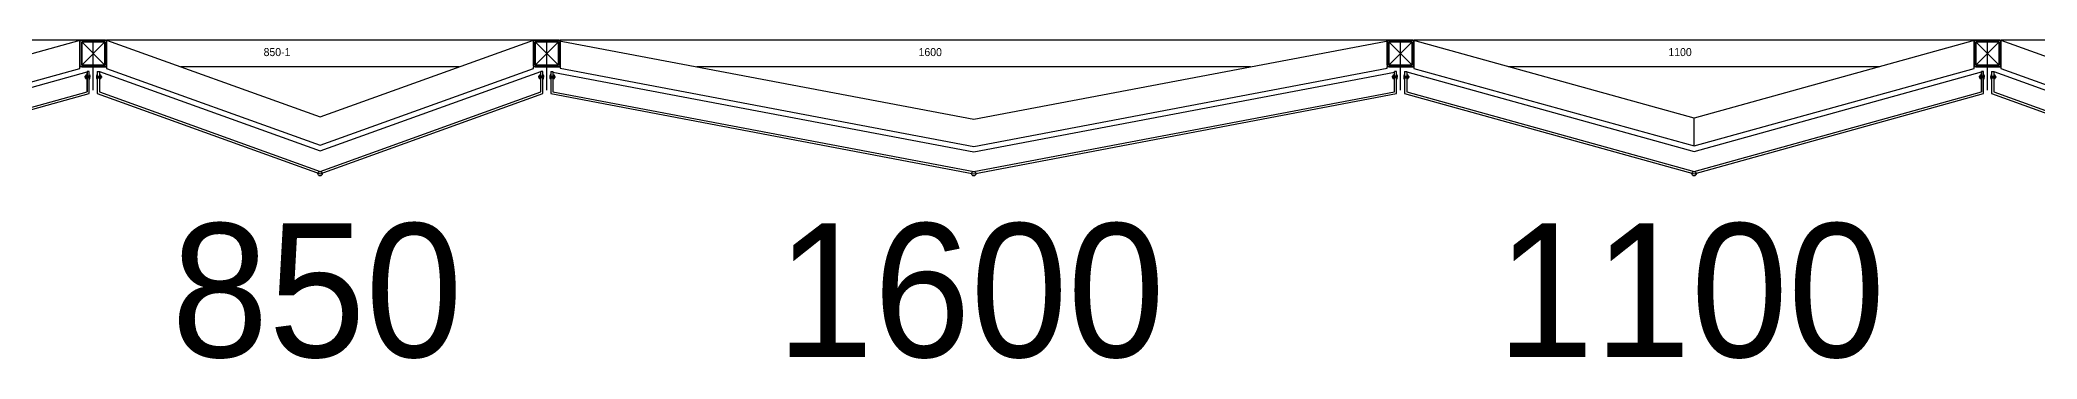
# Model space of a CAD drawing. Header units: millimetres. Extents: x -95754 to 183257, y 26770 to 150605.
# Drawn here: x 159854 to 163596, y 106408 to 107005 of the extents above; entities that cross this region are included whole.
import ezdxf
from ezdxf.enums import TextEntityAlignment as Align

# ---------------------------------------------------------------- set-up
doc = ezdxf.new("R2010")
doc.units = ezdxf.units.MM
doc.header["$LTSCALE"] = 300
doc.linetypes.add('HID', pattern=[2.8, 1.8, -1])
for name, color, linetype in [('6FIN', 6, 'Continuous'), ('A-하지철물', 55, 'Continuous'), ('alucobond', 4, 'Continuous'), ('mold', 4, 'Continuous'), ('SHEET', 6, 'Continuous')]:
    doc.layers.add(name, color=color, linetype=linetype)
doc.layers.add('NOPLOT', color=191, linetype='Continuous', plot=False)
doc.styles.add('Gtx', font='')
doc.styles.get('Gtx').set_extended_font_data('Dotum')

# ---------------------------------------------------------------- blocks, each defined once
blk = doc.blocks.new('EX-850-1')
at = {"layer": '6FIN', "elevation": 0}
for points in [[(3.2, 204.1), (46.8, 204.1, 0.414214), (50, 207.3), (50, 250.9, 0.414214), (46.8, 254.1), (3.2, 254.1, 0.414214), (0, 250.9), (0, 207.3, 0.414214)], [(896.8, 204.1), (853.2, 204.1, -0.414214), (850, 207.3), (850, 250.9, -0.414214), (853.2, 254.1), (896.8, 254.1, -0.414214), (900, 250.9), (900, 207.3, -0.414214)]]:
    blk.add_lwpolyline(points, format="xyb", close=True, dxfattribs=at)
at = {"layer": 'A-하지철물'}
for p, q in [((850, 254.1), (50, 254.1)), ((710.9, 204.1), (189.1, 204.1))]:
    blk.add_line(p, q, dxfattribs=at)
at = {"layer": 'A-하지철물', "elevation": 0}
for points in [[(49.9, 254.1), (450, 110.3), (850.1, 254.1)], [(50, 204.1), (50, 200.9), (450, 57.2), (850, 200.9), (850, 204.1)]]:
    blk.add_lwpolyline(points, dxfattribs=at)
at = {"layer": 'A-하지철물'}
blk.add_circle((450, 4.1), 4.07, dxfattribs=at)
at = {"layer": 'alucobond', "color": 251, "linetype": 'HID', "ltscale": 10}
for p, q in [((31.5, 182.4), (31.5, 187.8)), ((32, 189.3), (32.5, 189.3)), ((32.5, 180.9), (32.5, 189.3)), ((38, 182.7), (38, 187.4)), ((39.5, 182.7), (39.5, 187.4)), ((860.5, 182.7), (860.5, 187.4)), ((862, 182.7), (862, 187.4)), ((867.5, 180.9), (867.5, 189.3)), ((868, 189.3), (867.5, 189.3)), ((868.5, 182.4), (868.5, 187.8)), ((30.2, 185.1), (41.5, 185.1)), ((31.5, 186.6), (39.5, 186.6)), ((31.5, 183.6), (39.5, 183.6)), ((32, 180.9), (32.5, 180.9)), ((869.8, 185.1), (858.5, 185.1)), ((868.5, 186.6), (860.5, 186.6)), ((868.5, 183.6), (860.5, 183.6)), ((868, 180.9), (867.5, 180.9))]:
    blk.add_line(p, q, dxfattribs=at)
at = {"layer": 'alucobond'}
for p, q in [((32.5, 195.1), (36.5, 195.1)), ((867.5, 195.1), (863.5, 195.1))]:
    blk.add_line(p, q, dxfattribs=at)
at = {"layer": 'alucobond', "color": 251, "linetype": 'HID', "ltscale": 10}
for points in [[(32, 189.3), (31.5, 187.8)], [(868, 189.3), (868.5, 187.8)], [(32, 180.9), (31.5, 182.4)], [(868, 180.9), (868.5, 182.4)]]:
    blk.add_lwpolyline(points, dxfattribs=at)
at = {"layer": 'alucobond', "elevation": 0}
for points in [[(32.5, 195.1), (32.5, 154.1), (450, 4.1), (867.5, 154.1), (867.5, 195.1)], [(36.5, 195.1), (36.5, 156.9), (450, 8.3), (863.5, 156.9), (863.5, 195.1)]]:
    blk.add_lwpolyline(points, dxfattribs=at)
at = {"layer": 'alucobond', "color": 251, "linetype": 'HID', "ltscale": 10, "elevation": 0}
blk.add_lwpolyline([(36.5, 195.1), (450, 46.6), (863.5, 195.1)], dxfattribs=at)
at = {"layer": 'alucobond', "color": 251, "linetype": 'HID', "ltscale": 10}
for points in [[(39.5, 186.6, -0.666667), (39.5, 183.6, -1.5)], [(860.5, 186.6, 0.666667), (860.5, 183.6, 1.5)]]:
    blk.add_lwpolyline(points, format="xyb", dxfattribs=at)
for centre, start, end in [((38.7, 187.4), 0, 180), ((861.3, 187.4), 0, 180), ((38.7, 182.7), 180, 0), ((861.3, 182.7), 180, 0)]:
    blk.add_arc(centre, 0.75, start, end, dxfattribs=at)
at = {"layer": 'mold', "color": 4}
for points in [[(25, 204.1), (25, 202.6)], [(875, 204.1), (875, 202.6)]]:
    blk.add_lwpolyline(points, dxfattribs=at)
at = {"layer": 'NOPLOT'}
for p, q in [((3.2, 254.1), (0, 254.1)), ((0, 254.1), (0, 250.9)), ((25, 160), (25, 254.1)), ((46.8, 254.1), (50, 254.1)), ((50, 254.1), (50, 250.9)), ((853.2, 254.1), (850, 254.1)), ((850, 254.1), (850, 250.9)), ((875, 160), (875, 254.1)), ((896.8, 254.1), (900, 254.1)), ((900, 254.1), (900, 250.9)), ((0, 207.3), (0, 204.1)), ((3.2, 204.1), (0, 204.1)), ((46.8, 204.1), (50, 204.1)), ((50, 207.3), (50, 204.1)), ((850, 207.3), (850, 204.1)), ((853.2, 204.1), (850, 204.1)), ((896.8, 204.1), (900, 204.1)), ((900, 207.3), (900, 204.1))]:
    blk.add_line(p, q, dxfattribs=at)
at = {"layer": 'SHEET', "color": 8}
for p, q in [((46.8, 250.9), (3.2, 207.3)), ((3.2, 250.9), (46.8, 207.3)), ((853.2, 250.9), (896.8, 207.3)), ((896.8, 250.9), (853.2, 207.3))]:
    blk.add_line(p, q, dxfattribs=at)
at = {"layer": 'SHEET', "color": 8, "elevation": 0}
for points in [[(3.2, 207.3), (46.8, 207.3), (46.8, 250.9), (3.2, 250.9)], [(896.8, 207.3), (853.2, 207.3), (853.2, 250.9), (896.8, 250.9)]]:
    blk.add_lwpolyline(points, close=True, dxfattribs=at)
at = {"layer": 'NOPLOT', "linetype": 'HID', "style": 'Gtx'}
blk.add_text('850-1', height=15, dxfattribs=at).set_placement((344.2, 224))
blk = doc.blocks.new('EX-1100')
at = {"layer": '6FIN', "elevation": 0}
for points in [[(3.2, 204.1), (46.8, 204.1, 0.414214), (50, 207.3), (50, 250.9, 0.414214), (46.8, 254.1), (3.2, 254.1, 0.414214), (0, 250.9), (0, 207.3, 0.414214)], [(1146.8, 204.1), (1103.2, 204.1, -0.414214), (1100, 207.3), (1100, 250.9, -0.414214), (1103.2, 254.1), (1146.8, 254.1, -0.414214), (1150, 250.9), (1150, 207.3, -0.414214)]]:
    blk.add_lwpolyline(points, format="xyb", close=True, dxfattribs=at)
at = {"layer": 'A-하지철물'}
for p, q in [((1100, 254.1), (50, 254.1)), ((923.1, 204.1), (226.9, 204.1)), ((575, 55.9), (575, 107.8))]:
    blk.add_line(p, q, dxfattribs=at)
at = {"layer": 'A-하지철물', "elevation": 0}
blk.add_lwpolyline([(1100, 201.1), (1100, 253), (575, 107.8), (50, 253), (50, 201.1), (575, 55.9)], close=True, dxfattribs=at)
at = {"layer": 'A-하지철물'}
blk.add_circle((575, 4.1), 4.07, dxfattribs=at)
at = {"layer": 'alucobond', "color": 251, "linetype": 'HID', "ltscale": 10}
for p, q in [((31.5, 182.4), (31.5, 187.8)), ((32, 189.3), (32.5, 189.3)), ((32.5, 180.9), (32.5, 189.3)), ((38, 182.7), (38, 187.4)), ((39.5, 182.7), (39.5, 187.4)), ((1110.5, 182.7), (1110.5, 187.4)), ((1112, 182.7), (1112, 187.4)), ((1117.5, 180.9), (1117.5, 189.3)), ((1118, 189.3), (1117.5, 189.3)), ((1118.5, 182.4), (1118.5, 187.8)), ((30.2, 185.1), (41.5, 185.1)), ((31.5, 186.6), (39.5, 186.6)), ((31.5, 183.6), (39.5, 183.6)), ((32, 180.9), (32.5, 180.9)), ((1119.8, 185.1), (1108.5, 185.1)), ((1118.5, 186.6), (1110.5, 186.6)), ((1118.5, 183.6), (1110.5, 183.6)), ((1118, 180.9), (1117.5, 180.9))]:
    blk.add_line(p, q, dxfattribs=at)
at = {"layer": 'alucobond'}
for p, q in [((32.5, 195.1), (36.5, 195.1)), ((1117.5, 195.1), (1113.5, 195.1))]:
    blk.add_line(p, q, dxfattribs=at)
at = {"layer": 'alucobond', "color": 251, "linetype": 'HID', "ltscale": 10, "elevation": 0}
for points in [[(32, 189.3), (31.5, 187.8)], [(36.5, 194.5), (575, 45.6), (1113.5, 194.5)], [(1118, 189.3), (1118.5, 187.8)], [(32, 180.9), (31.5, 182.4)], [(1118, 180.9), (1118.5, 182.4)]]:
    blk.add_lwpolyline(points, dxfattribs=at)
at = {"layer": 'alucobond', "elevation": 0}
for points in [[(32.5, 195.1), (32.5, 154.1), (575, 4.1), (1117.5, 154.1), (1117.5, 195.1)], [(36.5, 195.1), (36.5, 157.1), (575, 8.2), (1113.5, 157.1), (1113.5, 195.1)], [(1113.5, 195.1), (1113.5, 157.2)]]:
    blk.add_lwpolyline(points, dxfattribs=at)
at = {"layer": 'alucobond', "color": 251, "linetype": 'HID', "ltscale": 10, "elevation": 0}
for points in [[(39.5, 186.6, -0.666667), (39.5, 183.6, -1.5)], [(1110.5, 186.6, 0.666667), (1110.5, 183.6, 1.5)]]:
    blk.add_lwpolyline(points, format="xyb", dxfattribs=at)
at = {"layer": 'alucobond', "color": 251, "linetype": 'HID', "ltscale": 10}
for centre, start, end in [((38.7, 187.4), 0, 180), ((1111.3, 187.4), 0, 180), ((38.7, 182.7), 180, 0), ((1111.3, 182.7), 180, 0)]:
    blk.add_arc(centre, 0.75, start, end, dxfattribs=at)
at = {"layer": 'mold', "color": 4, "elevation": 0}
for points in [[(25, 204.1), (25, 202.6)], [(1125, 204.1), (1125, 202.6)]]:
    blk.add_lwpolyline(points, dxfattribs=at)
at = {"layer": 'NOPLOT'}
for p, q in [((3.2, 254.1), (0, 254.1)), ((0, 254.1), (0, 250.9)), ((25, 160), (25, 254.1)), ((46.8, 254.1), (50, 254.1)), ((50, 254.1), (50, 250.9)), ((1103.2, 254.1), (1100, 254.1)), ((1100, 254.1), (1100, 250.9)), ((1125, 160), (1125, 254.1)), ((1146.8, 254.1), (1150, 254.1)), ((1150, 254.1), (1150, 250.9)), ((0, 207.3), (0, 204.1)), ((3.2, 204.1), (0, 204.1)), ((46.8, 204.1), (50, 204.1)), ((50, 207.3), (50, 204.1)), ((1100, 207.3), (1100, 204.1)), ((1103.2, 204.1), (1100, 204.1)), ((1146.8, 204.1), (1150, 204.1)), ((1150, 207.3), (1150, 204.1))]:
    blk.add_line(p, q, dxfattribs=at)
at = {"layer": 'SHEET', "color": 8}
for p, q in [((46.8, 250.9), (3.2, 207.3)), ((3.2, 250.9), (46.8, 207.3)), ((1103.2, 250.9), (1146.8, 207.3)), ((1146.8, 250.9), (1103.2, 207.3))]:
    blk.add_line(p, q, dxfattribs=at)
at = {"layer": 'SHEET', "color": 8, "elevation": 0}
for points in [[(3.2, 207.3), (46.8, 207.3), (46.8, 250.9), (3.2, 250.9)], [(1146.8, 207.3), (1103.2, 207.3), (1103.2, 250.9), (1146.8, 250.9)]]:
    blk.add_lwpolyline(points, close=True, dxfattribs=at)
at = {"layer": 'NOPLOT', "linetype": 'HID', "style": 'Gtx'}
blk.add_text('1100', height=15, dxfattribs=at).set_placement((526.9, 224))
blk = doc.blocks.new('EX-1600')
at = {"layer": '6FIN', "elevation": 0}
for points in [[(3.2, 204.1), (46.8, 204.1, 0.414214), (50, 207.3), (50, 250.9, 0.414214), (46.8, 254.1), (3.2, 254.1, 0.414214), (0, 250.9), (0, 207.3, 0.414214)], [(1646.8, 204.1), (1603.2, 204.1, -0.414214), (1600, 207.3), (1600, 250.9, -0.414214), (1603.2, 254.1), (1646.8, 254.1, -0.414214), (1650, 250.9), (1650, 207.3, -0.414214)]]:
    blk.add_lwpolyline(points, format="xyb", close=True, dxfattribs=at)
at = {"layer": 'A-하지철물'}
for p, q in [((1600, 254.1), (50, 254.1)), ((1344, 204.1), (306, 204.1))]:
    blk.add_line(p, q, dxfattribs=at)
at = {"layer": 'A-하지철물', "elevation": 0}
for points in [[(41.9, 254.1), (825, 105.8), (1608.1, 254.1)], [(50, 204.1), (50, 201.6), (825, 55), (1600, 201.6), (1600, 204.1)]]:
    blk.add_lwpolyline(points, dxfattribs=at)
at = {"layer": 'A-하지철물'}
blk.add_circle((825, 4.1), 4.07, dxfattribs=at)
at = {"layer": 'alucobond', "color": 251, "linetype": 'HID', "ltscale": 10}
for p, q in [((31.5, 182.4), (31.5, 187.8)), ((32, 189.3), (32.5, 189.3)), ((32.5, 180.9), (32.5, 189.3)), ((38, 182.7), (38, 187.4)), ((39.5, 182.7), (39.5, 187.4)), ((1610.5, 182.7), (1610.5, 187.4)), ((1612, 182.7), (1612, 187.4)), ((1617.5, 180.9), (1617.5, 189.3)), ((1618, 189.3), (1617.5, 189.3)), ((1618.5, 182.4), (1618.5, 187.8)), ((30.2, 185.1), (41.5, 185.1)), ((31.5, 186.6), (39.5, 186.6)), ((31.5, 183.6), (39.5, 183.6)), ((32, 180.9), (32.5, 180.9)), ((1619.8, 185.1), (1608.5, 185.1)), ((1618.5, 186.6), (1610.5, 186.6)), ((1618.5, 183.6), (1610.5, 183.6)), ((1618, 180.9), (1617.5, 180.9))]:
    blk.add_line(p, q, dxfattribs=at)
at = {"layer": 'alucobond'}
for p, q in [((32.5, 195.1), (36.5, 195.1)), ((1617.5, 195.1), (1613.5, 195.1))]:
    blk.add_line(p, q, dxfattribs=at)
at = {"layer": 'alucobond', "color": 251, "linetype": 'HID', "ltscale": 10}
for points in [[(32, 189.3), (31.5, 187.8)], [(32, 180.9), (31.5, 182.4)]]:
    blk.add_lwpolyline(points, dxfattribs=at)
at = {"layer": 'alucobond', "elevation": 0}
for points in [[(32.5, 195.1), (32.5, 154.1), (825, 4.1), (1617.5, 154.1), (1617.5, 195.1)], [(36.5, 195.1), (36.5, 157.4), (825, 8.1), (1613.5, 157.4), (1613.5, 195.1)]]:
    blk.add_lwpolyline(points, dxfattribs=at)
at = {"layer": 'alucobond', "color": 251, "linetype": 'HID', "ltscale": 10, "elevation": 0}
for points in [[(36.5, 194), (825, 44.8), (1613.5, 194)], [(1618, 189.3), (1618.5, 187.8)], [(1618, 180.9), (1618.5, 182.4)]]:
    blk.add_lwpolyline(points, dxfattribs=at)
at = {"layer": 'alucobond', "color": 251, "linetype": 'HID', "ltscale": 10}
blk.add_lwpolyline([(39.5, 186.6, -0.666667), (39.5, 183.6, -1.5)], format="xyb", dxfattribs=at)
at = {"layer": 'alucobond', "color": 251, "linetype": 'HID', "ltscale": 10, "elevation": 0}
blk.add_lwpolyline([(1610.5, 186.6, 0.666667), (1610.5, 183.6, 1.5)], format="xyb", dxfattribs=at)
at = {"layer": 'alucobond', "color": 251, "linetype": 'HID', "ltscale": 10}
for centre, start, end in [((38.7, 187.4), 0, 180), ((1611.3, 187.4), 0, 180), ((38.7, 182.7), 180, 0), ((1611.3, 182.7), 180, 0)]:
    blk.add_arc(centre, 0.75, start, end, dxfattribs=at)
at = {"layer": 'mold', "color": 4}
blk.add_lwpolyline([(25, 204.1), (25, 202.6)], dxfattribs=at)
at = {"layer": 'mold', "color": 4, "elevation": 0}
blk.add_lwpolyline([(1625, 204.1), (1625, 202.6)], dxfattribs=at)
at = {"layer": 'NOPLOT'}
for p, q in [((3.2, 254.1), (0, 254.1)), ((0, 254.1), (0, 250.9)), ((25, 160), (25, 254.1)), ((46.8, 254.1), (50, 254.1)), ((50, 254.1), (50, 250.9)), ((1603.2, 254.1), (1600, 254.1)), ((1600, 254.1), (1600, 250.9)), ((1625, 160), (1625, 254.1)), ((1646.8, 254.1), (1650, 254.1)), ((1650, 254.1), (1650, 250.9)), ((0, 207.3), (0, 204.1)), ((3.2, 204.1), (0, 204.1)), ((46.8, 204.1), (50, 204.1)), ((50, 207.3), (50, 204.1)), ((1600, 207.3), (1600, 204.1)), ((1603.2, 204.1), (1600, 204.1)), ((1646.8, 204.1), (1650, 204.1)), ((1650, 207.3), (1650, 204.1))]:
    blk.add_line(p, q, dxfattribs=at)
at = {"layer": 'SHEET', "color": 8}
for p, q in [((46.8, 250.9), (3.2, 207.3)), ((3.2, 250.9), (46.8, 207.3)), ((1603.2, 250.9), (1646.8, 207.3)), ((1646.8, 250.9), (1603.2, 207.3))]:
    blk.add_line(p, q, dxfattribs=at)
at = {"layer": 'SHEET', "color": 8, "elevation": 0}
for points in [[(3.2, 207.3), (46.8, 207.3), (46.8, 250.9), (3.2, 250.9)], [(1646.8, 207.3), (1603.2, 207.3), (1603.2, 250.9), (1646.8, 250.9)]]:
    blk.add_lwpolyline(points, close=True, dxfattribs=at)
at = {"layer": 'NOPLOT', "linetype": 'HID', "style": 'Gtx'}
blk.add_text('1600', height=15, dxfattribs=at).set_placement((721.7, 224))
blk = doc.blocks.new('A$C0b20c517')
at = {"layer": 'NOPLOT', "linetype": 'Continuous', "style": 'Gtx'}
for s, p in [('850', (69018.7, 125)), ('1600', (70243.7, 125)), ('1100', (71593.7, 125))]:
    blk.add_text(s, height=250, dxfattribs=at).set_placement(p, align=Align.MIDDLE_CENTER)

msp = doc.modelspace()

# ---------------------------------------------------------------- block references
at = {"layer": 'A-하지철물', "transparency": 33554687}
for name, p in [('EX-1100', (158828.571, 106750.945)), ('EX-850-1', (159928.571, 106750.945)), ('EX-1600', (160778.571, 106750.945)), ('EX-1100', (162378.571, 106750.945)), ('EX-850-1', (163478.571, 106750.945))]:
    msp.add_blockref(name, p, dxfattribs=at)
at = {"layer": 'NOPLOT', "transparency": 33554687}
msp.add_blockref('A$C0b20c517', (91354.047, 106412.038), dxfattribs=at)

doc.saveas('drawing.dxf')
